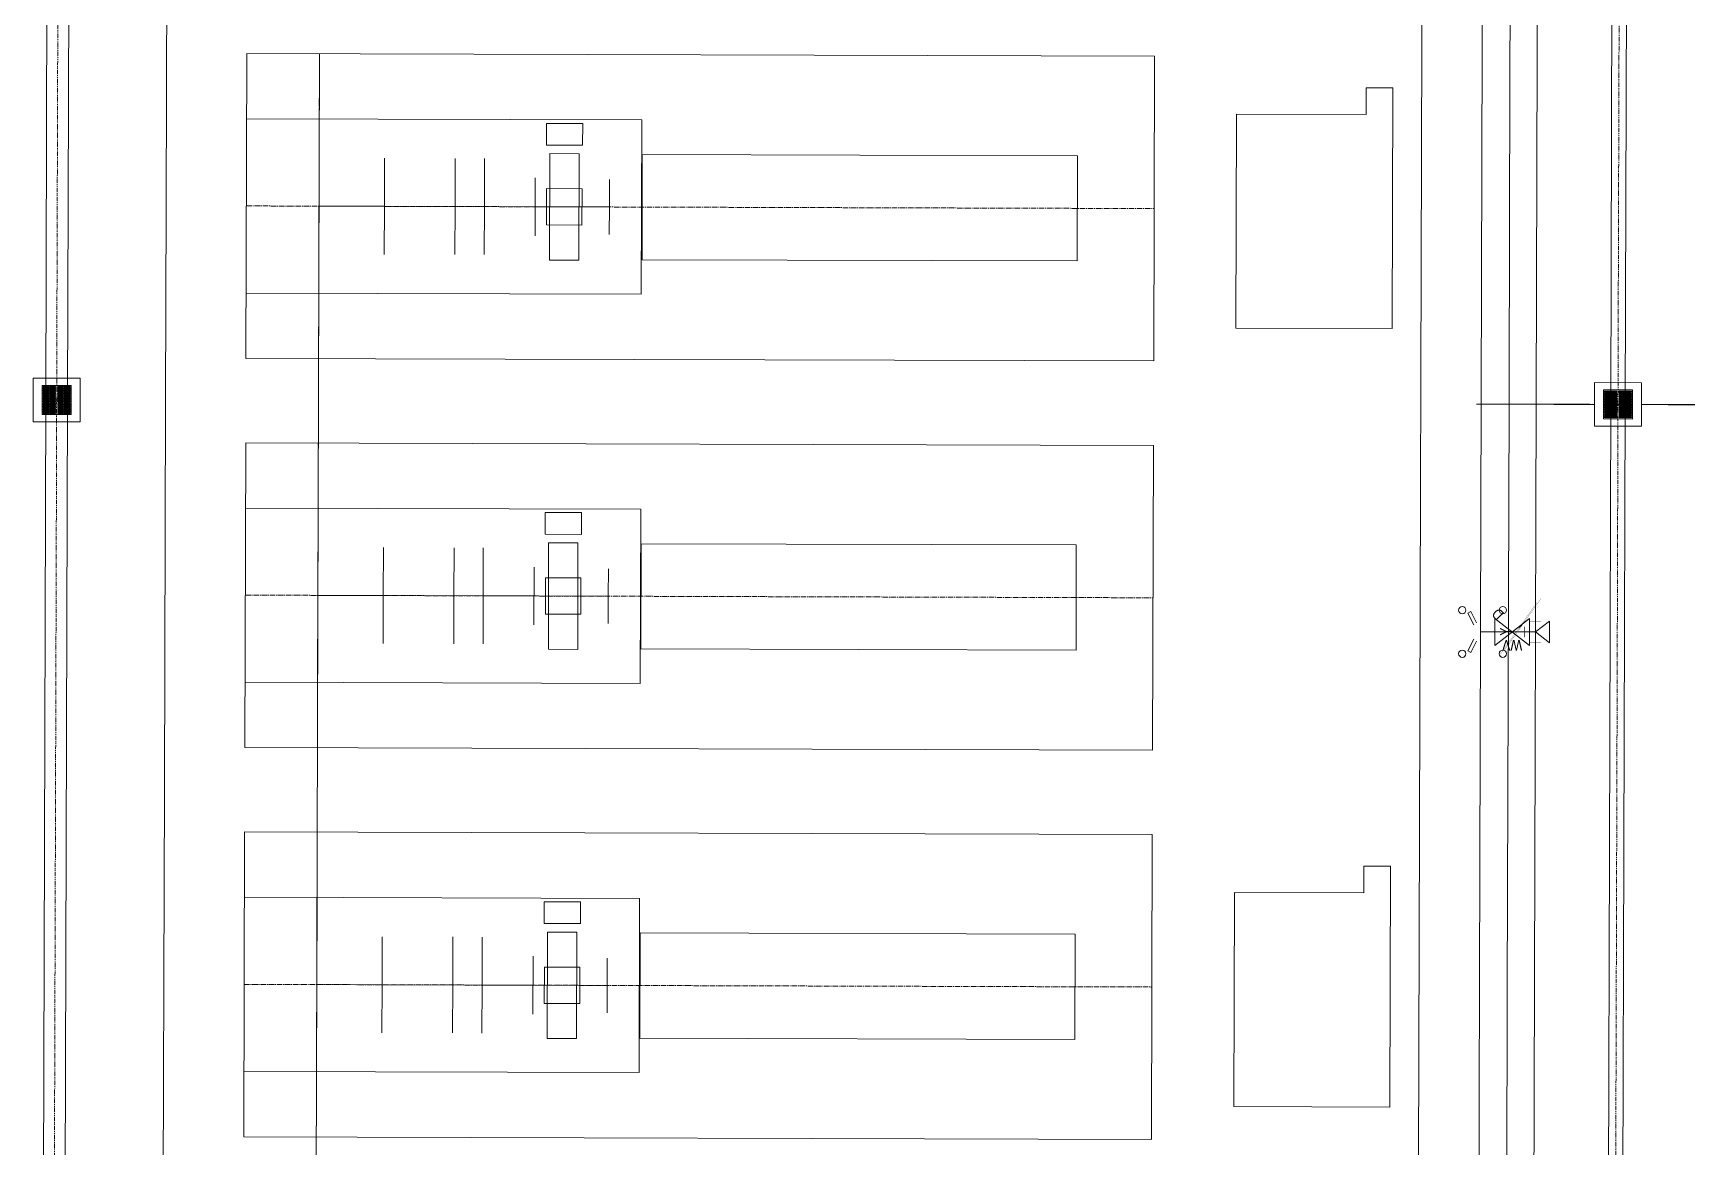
# Model space of a CAD drawing. Header units: feet. Extents: x 2383389 to 2386040, y 1992760 to 1995674.
# Drawn here: x 2384167.6 to 2384395.4, y 1993162.8 to 1993316.2 of the extents above; entities that cross this region are included whole.
import ezdxf
from ezdxf.enums import TextEntityAlignment as Align
from ezdxf.lldxf.tags import DXFTag

# ---------------------------------------------------------------- set-up
doc = ezdxf.new("R2010")
doc.units = ezdxf.units.FT
doc.header["$MEASUREMENT"] = 0
doc.linetypes.add('CENTER2', pattern=[1.125, 0.75, -0.125, 0.125, -0.125])
doc.linetypes.add('PHANTOM2', pattern=[1.25, 0.625, -0.125, 0.125, -0.125, 0.125, -0.125])
doc.layers.get('0').update_dxf_attribs({"lineweight": 15})
for name, color, linetype in [('0 Center Lines', 60, 'CENTER2'), ('0 Feature Lines', 90, 'Continuous'), ('CJ-TOPO-CONC', 50, 'Continuous'), ('CJ-TOPO-PIPE', 11, 'PHANTOM2')]:
    doc.layers.add(name, color=color, linetype=linetype)
doc.layers.add('0 Construction Lines', color=8, linetype='Continuous', transparency=0.5)
for name, color, linetype, lineweight in [('C-BLDG-SLAB', 140, 'Continuous', 0), ('C-FIRE-PIPE-12IN', 140, "UT-FIRE12''", 0), ('C-FIRE-STRC', 140, 'Continuous', 0)]:
    doc.layers.add(name, color=color, linetype=linetype, lineweight=lineweight)
for name, color, linetype, lineweight, true_color in [('C-PRKG-CONC', 1, 'Continuous', 0, 0xff0000), ('C-STRM-PIPE', 7, 'Continuous', 0, 0x00cc33), ('C-STRM-PIPE-PH2', 7, 'Continuous', 0, 0x00cc33), ('C-STRM-STRC', 7, 'Continuous', 0, 0x00cc33)]:
    doc.layers.add(name, color=color, linetype=linetype, lineweight=lineweight, true_color=true_color)
doc.styles.add('_sys_ls_Arial Narrow', font='ARIALN.TTF', dxfattribs={"height": 1})
doc.styles.add('PFI_100', font='ARIALN.TTF', dxfattribs={"height": 0.03048})
tags = doc.linetypes.add("UT-FIRE12''", pattern='A,1.25,-0.05,["12\'\'F",_sys_ls_Arial Narrow,S=0.1,R=0,X=-0.05,Y=-0.04],-0.2', length=1.5).pattern_tags.tags
tags[15:16] = [DXFTag(74, 4), DXFTag(75, 0), DXFTag(340, '0'), DXFTag(46, 0.03937), DXFTag(50, 0.0), DXFTag(44, 0.0), DXFTag(45, 0.0)]
tags[4:5] = [DXFTag(74, 4), DXFTag(75, 0), DXFTag(340, '0'), DXFTag(46, 0.03937), DXFTag(50, 0.0), DXFTag(44, 0.0), DXFTag(45, 0.0)]

msp = doc.modelspace()

# ---------------------------------------------------------------- linework, layer by layer
at = {"lineweight": 5}
for p, q in [((2384197.03692, 1993304.41219, 276.27), (2384196.96692, 1993280.41229, 276.27)), ((2384197.03692, 1993304.41219, 276.27), (2384251.45269, 1993304.25346, 276.27)), ((2384207.03688, 1993304.38302, 276.27), (2384206.96688, 1993280.38312, 276.27)), ((2384238.30554, 1993300.7918, 276.27), (2384238.31429, 1993303.79178, 276.27)), ((2384238.31429, 1993303.79178, 276.27), (2384243.31427, 1993303.7772, 276.27)), ((2384243.31427, 1993303.7772, 276.27), (2384243.30552, 1993300.77721, 276.27)), ((2384251.45269, 1993304.25346, 276.27), (2384251.38269, 1993280.25356, 276.27)), ((2384216.02113, 1993298.97083, 276.27), (2384216.00184, 1993292.35682, 276.27)), ((2384243.30552, 1993300.77721, 276.27), (2384238.30554, 1993300.7918, 276.27)), ((2384238.78113, 1993299.6234, 276.27), (2384238.73835, 1993284.95747, 276.27)), ((2384238.78113, 1993299.6234, 276.27), (2384242.82112, 1993299.61162, 276.27)), ((2384242.82112, 1993299.61162, 276.27), (2384242.77834, 1993284.94568, 276.27)), ((2384225.7506, 1993298.94245, 276.27), (2384225.73131, 1993292.32844, 276.27)), ((2384229.78058, 1993298.9307, 276.27), (2384229.77078, 1993292.31665, 276.27)), ((2384236.78239, 1993296.28522, 276.27), (2384236.75912, 1993288.30725, 276.27)), ((2384238.34804, 1993294.79165, 276.27), (2384238.33345, 1993289.79167, 276.27)), ((2384238.34804, 1993294.79165, 276.27), (2384243.22302, 1993294.77743, 276.27)), ((2384243.22302, 1993294.77743, 276.27), (2384243.20843, 1993289.77745, 276.27)), ((2384246.98871, 1993292.26643, 276.27), (2384246.99972, 1993296.04242, 276.27)), ((2384207.00188, 1993292.38307, 276.27), (2384216.00184, 1993292.35682, 276.27)), ((2384215.98255, 1993285.7428, 276.27), (2384216.00184, 1993292.35682, 276.27)), ((2384216.00184, 1993292.35682, 276.27), (2384229.76078, 1993292.31668, 276.27)), ((2384225.71202, 1993285.71442, 276.27), (2384225.73131, 1993292.32844, 276.27)), ((2384229.742, 1993285.70267, 276.27), (2384229.77078, 1993292.31665, 276.27)), ((2384229.77078, 1993292.31665, 276.27), (2384236.77075, 1993292.29624, 276.27)), ((2384236.77075, 1993292.29624, 276.27), (2384246.98871, 1993292.26643, 276.27)), ((2384246.98871, 1993292.26643, 276.27), (2384246.9777, 1993288.49045, 276.27)), ((2384238.33345, 1993289.79167, 276.27), (2384243.20843, 1993289.77745, 276.27)), ((2384238.73835, 1993284.95747, 276.27), (2384242.77834, 1993284.94568, 276.27)), ((2384251.38269, 1993280.25356, 276.27), (2384196.96692, 1993280.41229, 276.27)), ((2384196.88051, 1993250.78741, 276.27), (2384251.29628, 1993250.62869, 276.27)), ((2384206.88047, 1993250.75825, 276.27), (2384206.81046, 1993226.75835, 276.27)), ((2384238.14912, 1993247.16702, 276.27), (2384238.15787, 1993250.16701, 276.27)), ((2384238.15787, 1993250.16701, 276.27), (2384243.15785, 1993250.15243, 276.27)), ((2384243.15785, 1993250.15243, 276.27), (2384243.1491, 1993247.15244, 276.27)), ((2384251.29628, 1993250.62869, 276.27), (2384251.22627, 1993226.62879, 276.27)), ((2384243.1491, 1993247.15244, 276.27), (2384238.14912, 1993247.16702, 276.27)), ((2384215.86472, 1993245.34606, 276.27), (2384215.84542, 1993238.73204, 276.27)), ((2384225.59418, 1993245.31768, 276.27), (2384225.57489, 1993238.70367, 276.27)), ((2384229.62417, 1993245.30593, 276.27), (2384229.61437, 1993238.69188, 276.27)), ((2384238.62472, 1993245.99863, 276.27), (2384238.58194, 1993231.33269, 276.27)), ((2384238.62472, 1993245.99863, 276.27), (2384242.6647, 1993245.98685, 276.27)), ((2384242.6647, 1993245.98685, 276.27), (2384242.62192, 1993231.32091, 276.27)), ((2384236.62597, 1993242.66045, 276.27), (2384236.6027, 1993234.68248, 276.27)), ((2384246.83229, 1993238.64166, 276.27), (2384246.84331, 1993242.41764, 276.27)), ((2384238.19162, 1993241.16687, 276.27), (2384238.17704, 1993236.1669, 276.27)), ((2384238.19162, 1993241.16687, 276.27), (2384243.0666, 1993241.15265, 276.27)), ((2384243.0666, 1993241.15265, 276.27), (2384243.05202, 1993236.15268, 276.27)), ((2384206.84546, 1993238.7583, 276.27), (2384215.84542, 1993238.73204, 276.27)), ((2384215.82613, 1993232.11803, 276.27), (2384215.84542, 1993238.73204, 276.27)), ((2384215.84542, 1993238.73204, 276.27), (2384229.60437, 1993238.69191, 276.27)), ((2384225.5556, 1993232.08965, 276.27), (2384225.57489, 1993238.70367, 276.27)), ((2384229.58558, 1993232.07789, 276.27), (2384229.61437, 1993238.69188, 276.27)), ((2384229.61437, 1993238.69188, 276.27), (2384236.61434, 1993238.67146, 276.27)), ((2384236.61434, 1993238.67146, 276.27), (2384246.83229, 1993238.64166, 276.27)), ((2384246.83229, 1993238.64166, 276.27), (2384246.82128, 1993234.86568, 276.27)), ((2384238.17704, 1993236.1669, 276.27), (2384243.05202, 1993236.15268, 276.27)), ((2384238.58194, 1993231.33269, 276.27), (2384242.62192, 1993231.32091, 276.27)), ((2384251.22627, 1993226.62879, 276.27), (2384196.8105, 1993226.78752, 276.27)), ((2384196.72409, 1993197.16264, 276.25), (2384251.13986, 1993197.00392, 276.25)), ((2384206.72405, 1993197.13347, 276.25), (2384206.65404, 1993173.13358, 276.25)), ((2384237.99271, 1993193.54225, 276.25), (2384238.00146, 1993196.54224, 276.25)), ((2384238.00146, 1993196.54224, 276.25), (2384243.00144, 1993196.52766, 276.25)), ((2384243.00144, 1993196.52766, 276.25), (2384242.99269, 1993193.52767, 276.25)), ((2384251.13986, 1993197.00392, 276.25), (2384251.06986, 1993173.00402, 276.25)), ((2384242.99269, 1993193.52767, 276.25), (2384237.99271, 1993193.54225, 276.25)), ((2384238.4683, 1993192.37386, 276.25), (2384238.42552, 1993177.70792, 276.25)), ((2384238.4683, 1993192.37386, 276.25), (2384242.50828, 1993192.36208, 276.25)), ((2384242.50828, 1993192.36208, 276.25), (2384242.46551, 1993177.69614, 276.25)), ((2384215.7083, 1993191.72129, 276.25), (2384215.68901, 1993185.10727, 276.25)), ((2384225.43777, 1993191.69291, 276.25), (2384225.41848, 1993185.07889, 276.25)), ((2384229.46775, 1993191.68116, 276.25), (2384229.45795, 1993185.06711, 276.25)), ((2384236.46956, 1993189.03568, 276.25), (2384236.44629, 1993181.05771, 276.25)), ((2384238.03521, 1993187.5421, 276.25), (2384238.02062, 1993182.54212, 276.25)), ((2384238.03521, 1993187.5421, 276.25), (2384242.91019, 1993187.52788, 276.25)), ((2384242.91019, 1993187.52788, 276.25), (2384242.8956, 1993182.5279, 276.25)), ((2384246.67588, 1993185.01689, 276.25), (2384246.68689, 1993188.79287, 276.25)), ((2384206.68905, 1993185.13352, 276.25), (2384215.68901, 1993185.10727, 276.25)), ((2384215.66972, 1993178.49326, 276.25), (2384215.68901, 1993185.10727, 276.25)), ((2384215.68901, 1993185.10727, 276.25), (2384229.44795, 1993185.06714, 276.25)), ((2384225.39918, 1993178.46488, 276.25), (2384225.41848, 1993185.07889, 276.25)), ((2384229.42917, 1993178.45312, 276.25), (2384229.45795, 1993185.06711, 276.25)), ((2384229.45795, 1993185.06711, 276.25), (2384236.45792, 1993185.04669, 276.25)), ((2384236.45792, 1993185.04669, 276.25), (2384246.67588, 1993185.01689, 276.25)), ((2384246.67588, 1993185.01689, 276.25), (2384246.66486, 1993181.2409, 276.25)), ((2384238.02062, 1993182.54212, 276.25), (2384242.8956, 1993182.5279, 276.25)), ((2384238.42552, 1993177.70792, 276.25), (2384242.46551, 1993177.69614, 276.25)), ((2384251.06986, 1993173.00402, 276.25), (2384196.65409, 1993173.16274, 276.25))]:
    msp.add_line(p, q, dxfattribs=at)
at = {"layer": '0 Center Lines', "color": 2, "lineweight": 5}
for p, q in [((2384206.94063, 1993271.38316, -0.83981), (2384207.06313, 1993313.38298, -0.83981)), ((2384197.00192, 1993292.41224, 276.27), (2384322.00139, 1993292.04763, 276.27)), ((2384206.78421, 1993217.75839, -0.83981), (2384206.90672, 1993259.75821, -0.83981)), ((2384196.84551, 1993238.78746, 276.27), (2384321.84497, 1993238.42286, 276.27)), ((2384206.62779, 1993164.13361, -0.85981), (2384206.7503, 1993206.13344, -0.85981)), ((2384196.68909, 1993185.16269, 276.25), (2384321.68856, 1993184.79809, 276.25))]:
    msp.add_line(p, q, dxfattribs=at)
at = {"layer": '0 Construction Lines', "color": 6, "lineweight": 5}
msp.add_line((2384207.06313, 1993313.38298, -0.83981), (2384205.84571, 1992896.00975, -0.89981), dxfattribs=at)
at = {"layer": '0 Feature Lines', "lineweight": 5}
for points, elevation in [([(2384251.52284, 1993299.50324), (2384311.44258, 1993299.32846), (2384311.40029, 1993284.82852), (2384251.48054, 1993285.0033)], 276.27), ([(2384251.36642, 1993245.87847), (2384311.28617, 1993245.70369), (2384311.24387, 1993231.20375), (2384251.32413, 1993231.37853)], 276.27), ([(2384251.21001, 1993192.25369), (2384311.12975, 1993192.07892), (2384311.08746, 1993177.57898), (2384251.16771, 1993177.75376)], 276.25)]:
    msp.add_lwpolyline(points, close=True, dxfattribs=dict(at, elevation=elevation))
at = {"layer": 'C-BLDG-SLAB', "flags": 128}
for points in [[(2384354.77525, 1993275.5137), (2384354.87199, 1993308.68022), (2384351.20534, 1993308.69092), (2384351.19465, 1993305.02427), (2384333.36139, 1993305.07628), (2384333.27534, 1993275.57641)], [(2384354.46242, 1993168.26415), (2384354.55916, 1993201.43068), (2384350.89251, 1993201.44137), (2384350.88182, 1993197.77472), (2384333.04856, 1993197.82674), (2384332.96251, 1993168.32687)]]:
    msp.add_lwpolyline(points, close=True, dxfattribs=at)
at = {"layer": 'C-FIRE-PIPE-12IN'}
msp.add_lwpolyline([(2384373.39733, 1992851.38319), (2384375.63286, 1993616.04689), (2384540.75942, 1993615.97057), (2384591.04728, 1993616.04689), (2384591.94111, 1993922.48277)], dxfattribs=at)
at = {"layer": 'C-FIRE-PIPE-12IN', "const_width": 0.06096, "flags": 128}
for points in [[(2384375.26457, 1993235.1994), (2384373.76457, 1993235.19885)], [(2384374.51457, 1993235.19912), (2384374.51511, 1993233.71506)], [(2384373.03078, 1993234.46452), (2384373.03132, 1993232.96452)], [(2384373.03105, 1993233.71452), (2384374.51511, 1993233.71506)], [(2384374.51566, 1993232.231), (2384374.51511, 1993233.71506)], [(2384373.76566, 1993232.23072), (2384375.26566, 1993232.23127)]]:
    msp.add_lwpolyline(points, dxfattribs=at)
at = {"layer": 'C-FIRE-PIPE-12IN', "flags": 128}
for points in [[(2384376.43566, 1993232.2317), (2384374.51511, 1993233.71506), (2384376.43457, 1993235.19982), (2384376.43566, 1993232.2317)], [(2384367.02921, 1993233.71504), (2384374.51509, 1993233.71504)]]:
    msp.add_lwpolyline(points, dxfattribs=at)
at = {"layer": 'C-FIRE-STRC', "linetype": 'ByBlock', "lineweight": 0}
for p, q in [((2384365.62296, 1993236.52754), (2384365.2037, 1993236.31791)), ((2384365.2037, 1993236.31791), (2384366.01691, 1993234.69149)), ((2384366.40032, 1993234.97283), (2384365.62296, 1993236.52754)), ((2384368.91161, 1993231.86602), (2384373.69593, 1993235.56406)), ((2384368.91161, 1993235.56406), (2384368.91161, 1993231.86602)), ((2384373.69593, 1993231.86602), (2384368.91161, 1993235.56406)), ((2384373.69593, 1993235.56406), (2384373.69593, 1993231.86602)), ((2384366.01714, 1993232.73905), (2384365.2037, 1993231.11217)), ((2384365.62296, 1993230.90254), (2384365.2037, 1993231.11217)), ((2384366.40032, 1993232.45725), (2384365.62296, 1993230.90254))]:
    msp.add_line(p, q, dxfattribs=at)
at = {"layer": 'C-FIRE-STRC'}
for centre in [(2384364.43633, 1993236.71504), (2384370.02921, 1993236.71504), (2384364.43633, 1993230.71504), (2384370.02921, 1993230.71504)]:
    msp.add_circle(centre, 0.5, dxfattribs=at)
at = {"layer": 'C-PRKG-CONC', "elevation": 276.4149}
for points in [[(2384186.41041, 1993448.83199), (2384185.9545, 1993292.5276), (2384185.87603, 1993265.62612), (2384185.71964, 1993212.01186), (2384185.64228, 1993185.49021), (2384185.56302, 1993158.31536)], [(2384370.56253, 1993157.87838), (2384370.63971, 1993184.33991), (2384370.87519, 1993265.06766), (2384370.95294, 1993291.72468), (2384371.4091, 1993448.11334)]]:
    msp.add_lwpolyline(points, dxfattribs=at)
at = {"layer": 'C-PRKG-CONC', "flags": 128}
msp.add_lwpolyline([(2384367.23233, 1993330.58461), (2384366.10536, 1992944.22154), (2384357.77206, 1992944.24585), (2384358.89903, 1993330.60892)], dxfattribs=at)
at = {"layer": 'C-STRM-PIPE', "color": 102, "linetype": 'Continuous', "lineweight": 0, "true_color": 0x00cc33}
for p, q in [((2384169.9099, 1993448.67834), (2384169.37612, 1993265.6802)), ((2384172.90988, 1993448.66959), (2384172.3761, 1993265.67145)), ((2384385.39136, 1993442.00937), (2384384.87523, 1993265.0611)), ((2384387.39135, 1993442.00353), (2384386.87522, 1993265.05527)), ((2384169.37612, 1993265.6802), (2384169.06331, 1993158.44014)), ((2384172.3761, 1993265.67145), (2384172.0633, 1993158.43139)), ((2384384.87523, 1993265.0611), (2384384.56239, 1993157.81156)), ((2384386.87522, 1993265.05527), (2384386.56239, 1993157.80572))]:
    msp.add_line(p, q, dxfattribs=at)
at = {"layer": 'C-STRM-PIPE-PH2', "const_width": 0.1524, "flags": 128}
for points in [[(2384382.62523, 1993265.06766), (2384366.37469, 1993265.11507)], [(2384389.12521, 1993265.04871), (2384404.60464, 1993265.00355)]]:
    msp.add_lwpolyline(points, dxfattribs=at)
at = {"layer": 'C-STRM-STRC'}
for points in [[(2384174.12611, 1993268.67583, 0), (2384174.12611, 1993262.67583, 0), (2384167.62611, 1993262.67583, 0), (2384167.62611, 1993268.67583, 0), (2384174.12611, 1993268.67583, 0)], [(2384172.87611, 1993267.67583, 0), (2384172.87611, 1993263.67583, 0), (2384168.87611, 1993263.67583, 0), (2384168.87611, 1993267.67583, 0), (2384172.87611, 1993267.67583, 0)], [(2384169.02317, 1993267.52877, 0), (2384169.02317, 1993267.40132, 0), (2384169.83689, 1993267.40132, 0), (2384169.83689, 1993267.52877, 0), (2384169.02317, 1993267.52877, 0)], [(2384169.02317, 1993267.30328, 0), (2384169.02317, 1993267.17583, 0), (2384169.83689, 1993267.17583, 0), (2384169.83689, 1993267.30328, 0), (2384169.02317, 1993267.30328, 0)], [(2384169.91532, 1993267.52877, 0), (2384169.91532, 1993267.40132, 0), (2384170.72905, 1993267.40132, 0), (2384170.72905, 1993267.52877, 0), (2384169.91532, 1993267.52877, 0)], [(2384169.91532, 1993267.30328, 0), (2384169.91532, 1993267.17583, 0), (2384170.72905, 1993267.17583, 0), (2384170.72905, 1993267.30328, 0), (2384169.91532, 1993267.30328, 0)], [(2384171.02317, 1993267.52877, 0), (2384171.02317, 1993267.40132, 0), (2384171.83689, 1993267.40132, 0), (2384171.83689, 1993267.52877, 0), (2384171.02317, 1993267.52877, 0)], [(2384171.02317, 1993267.30328, 0), (2384171.02317, 1993267.17583, 0), (2384171.83689, 1993267.17583, 0), (2384171.83689, 1993267.30328, 0), (2384171.02317, 1993267.30328, 0)], [(2384171.91532, 1993267.52877, 0), (2384171.91532, 1993267.40132, 0), (2384172.72905, 1993267.40132, 0), (2384172.72905, 1993267.52877, 0), (2384171.91532, 1993267.52877, 0)], [(2384171.91532, 1993267.30328, 0), (2384171.91532, 1993267.17583, 0), (2384172.72905, 1993267.17583, 0), (2384172.72905, 1993267.30328, 0), (2384171.91532, 1993267.30328, 0)], [(2384389.1287, 1993268.05442, 0), (2384389.12174, 1993262.05442, 0), (2384382.62175, 1993262.06195, 0), (2384382.6287, 1993268.06195, 0), (2384389.1287, 1993268.05442, 0)], [(2384169.02317, 1993267.07779, 0), (2384169.02317, 1993266.95034, 0), (2384169.83689, 1993266.95034, 0), (2384169.83689, 1993267.07779, 0), (2384169.02317, 1993267.07779, 0)], [(2384169.02317, 1993266.8523, 0), (2384169.02317, 1993266.72485, 0), (2384169.83689, 1993266.72485, 0), (2384169.83689, 1993266.8523, 0), (2384169.02317, 1993266.8523, 0)], [(2384169.02317, 1993266.62681, 0), (2384169.02317, 1993266.49936, 0), (2384169.83689, 1993266.49936, 0), (2384169.83689, 1993266.62681, 0), (2384169.02317, 1993266.62681, 0)], [(2384169.02317, 1993266.40132, 0), (2384169.02317, 1993266.27387, 0), (2384169.83689, 1993266.27387, 0), (2384169.83689, 1993266.40132, 0), (2384169.02317, 1993266.40132, 0)], [(2384169.02317, 1993266.17583, 0), (2384169.02317, 1993266.04838, 0), (2384169.83689, 1993266.04838, 0), (2384169.83689, 1993266.17583, 0), (2384169.02317, 1993266.17583, 0)], [(2384169.02317, 1993265.95034, 0), (2384169.02317, 1993265.82289, 0), (2384169.83689, 1993265.82289, 0), (2384169.83689, 1993265.95034, 0), (2384169.02317, 1993265.95034, 0)], [(2384169.02317, 1993265.72485, 0), (2384169.02317, 1993265.5974, 0), (2384169.83689, 1993265.5974, 0), (2384169.83689, 1993265.72485, 0), (2384169.02317, 1993265.72485, 0)], [(2384169.02317, 1993265.52877, 0), (2384169.02317, 1993265.40132, 0), (2384169.83689, 1993265.40132, 0), (2384169.83689, 1993265.52877, 0), (2384169.02317, 1993265.52877, 0)], [(2384169.02317, 1993265.30328, 0), (2384169.02317, 1993265.17583, 0), (2384169.83689, 1993265.17583, 0), (2384169.83689, 1993265.30328, 0), (2384169.02317, 1993265.30328, 0)], [(2384169.02317, 1993265.07779, 0), (2384169.02317, 1993264.95034, 0), (2384169.83689, 1993264.95034, 0), (2384169.83689, 1993265.07779, 0), (2384169.02317, 1993265.07779, 0)], [(2384169.02317, 1993264.8523, 0), (2384169.02317, 1993264.72485, 0), (2384169.83689, 1993264.72485, 0), (2384169.83689, 1993264.8523, 0), (2384169.02317, 1993264.8523, 0)], [(2384169.91532, 1993267.07779, 0), (2384169.91532, 1993266.95034, 0), (2384170.72905, 1993266.95034, 0), (2384170.72905, 1993267.07779, 0), (2384169.91532, 1993267.07779, 0)], [(2384169.91532, 1993266.8523, 0), (2384169.91532, 1993266.72485, 0), (2384170.72905, 1993266.72485, 0), (2384170.72905, 1993266.8523, 0), (2384169.91532, 1993266.8523, 0)], [(2384169.91532, 1993266.62681, 0), (2384169.91532, 1993266.49936, 0), (2384170.72905, 1993266.49936, 0), (2384170.72905, 1993266.62681, 0), (2384169.91532, 1993266.62681, 0)], [(2384169.91532, 1993266.40132, 0), (2384169.91532, 1993266.27387, 0), (2384170.72905, 1993266.27387, 0), (2384170.72905, 1993266.40132, 0), (2384169.91532, 1993266.40132, 0)], [(2384169.91532, 1993266.17583, 0), (2384169.91532, 1993266.04838, 0), (2384170.72905, 1993266.04838, 0), (2384170.72905, 1993266.17583, 0), (2384169.91532, 1993266.17583, 0)], [(2384169.91532, 1993265.95034, 0), (2384169.91532, 1993265.82289, 0), (2384170.72905, 1993265.82289, 0), (2384170.72905, 1993265.95034, 0), (2384169.91532, 1993265.95034, 0)], [(2384169.91532, 1993265.72485, 0), (2384169.91532, 1993265.5974, 0), (2384170.72905, 1993265.5974, 0), (2384170.72905, 1993265.72485, 0), (2384169.91532, 1993265.72485, 0)], [(2384169.91532, 1993265.52877, 0), (2384169.91532, 1993265.40132, 0), (2384170.72905, 1993265.40132, 0), (2384170.72905, 1993265.52877, 0), (2384169.91532, 1993265.52877, 0)], [(2384169.91532, 1993265.30328, 0), (2384169.91532, 1993265.17583, 0), (2384170.72905, 1993265.17583, 0), (2384170.72905, 1993265.30328, 0), (2384169.91532, 1993265.30328, 0)], [(2384169.91532, 1993265.07779, 0), (2384169.91532, 1993264.95034, 0), (2384170.72905, 1993264.95034, 0), (2384170.72905, 1993265.07779, 0), (2384169.91532, 1993265.07779, 0)], [(2384169.91532, 1993264.8523, 0), (2384169.91532, 1993264.72485, 0), (2384170.72905, 1993264.72485, 0), (2384170.72905, 1993264.8523, 0), (2384169.91532, 1993264.8523, 0)], [(2384171.02317, 1993267.07779, 0), (2384171.02317, 1993266.95034, 0), (2384171.83689, 1993266.95034, 0), (2384171.83689, 1993267.07779, 0), (2384171.02317, 1993267.07779, 0)], [(2384171.02317, 1993266.8523, 0), (2384171.02317, 1993266.72485, 0), (2384171.83689, 1993266.72485, 0), (2384171.83689, 1993266.8523, 0), (2384171.02317, 1993266.8523, 0)], [(2384171.02317, 1993266.62681, 0), (2384171.02317, 1993266.49936, 0), (2384171.83689, 1993266.49936, 0), (2384171.83689, 1993266.62681, 0), (2384171.02317, 1993266.62681, 0)], [(2384171.02317, 1993266.40132, 0), (2384171.02317, 1993266.27387, 0), (2384171.83689, 1993266.27387, 0), (2384171.83689, 1993266.40132, 0), (2384171.02317, 1993266.40132, 0)], [(2384171.02317, 1993266.17583, 0), (2384171.02317, 1993266.04838, 0), (2384171.83689, 1993266.04838, 0), (2384171.83689, 1993266.17583, 0), (2384171.02317, 1993266.17583, 0)], [(2384171.02317, 1993265.95034, 0), (2384171.02317, 1993265.82289, 0), (2384171.83689, 1993265.82289, 0), (2384171.83689, 1993265.95034, 0), (2384171.02317, 1993265.95034, 0)], [(2384171.02317, 1993265.72485, 0), (2384171.02317, 1993265.5974, 0), (2384171.83689, 1993265.5974, 0), (2384171.83689, 1993265.72485, 0), (2384171.02317, 1993265.72485, 0)], [(2384171.02317, 1993265.52877, 0), (2384171.02317, 1993265.40132, 0), (2384171.83689, 1993265.40132, 0), (2384171.83689, 1993265.52877, 0), (2384171.02317, 1993265.52877, 0)], [(2384171.02317, 1993265.30328, 0), (2384171.02317, 1993265.17583, 0), (2384171.83689, 1993265.17583, 0), (2384171.83689, 1993265.30328, 0), (2384171.02317, 1993265.30328, 0)], [(2384171.02317, 1993265.07779, 0), (2384171.02317, 1993264.95034, 0), (2384171.83689, 1993264.95034, 0), (2384171.83689, 1993265.07779, 0), (2384171.02317, 1993265.07779, 0)], [(2384171.02317, 1993264.8523, 0), (2384171.02317, 1993264.72485, 0), (2384171.83689, 1993264.72485, 0), (2384171.83689, 1993264.8523, 0), (2384171.02317, 1993264.8523, 0)], [(2384171.91532, 1993267.07779, 0), (2384171.91532, 1993266.95034, 0), (2384172.72905, 1993266.95034, 0), (2384172.72905, 1993267.07779, 0), (2384171.91532, 1993267.07779, 0)], [(2384171.91532, 1993266.8523, 0), (2384171.91532, 1993266.72485, 0), (2384172.72905, 1993266.72485, 0), (2384172.72905, 1993266.8523, 0), (2384171.91532, 1993266.8523, 0)], [(2384171.91532, 1993266.62681, 0), (2384171.91532, 1993266.49936, 0), (2384172.72905, 1993266.49936, 0), (2384172.72905, 1993266.62681, 0), (2384171.91532, 1993266.62681, 0)], [(2384171.91532, 1993266.40132, 0), (2384171.91532, 1993266.27387, 0), (2384172.72905, 1993266.27387, 0), (2384172.72905, 1993266.40132, 0), (2384171.91532, 1993266.40132, 0)], [(2384171.91532, 1993266.17583, 0), (2384171.91532, 1993266.04838, 0), (2384172.72905, 1993266.04838, 0), (2384172.72905, 1993266.17583, 0), (2384171.91532, 1993266.17583, 0)], [(2384171.91532, 1993265.95034, 0), (2384171.91532, 1993265.82289, 0), (2384172.72905, 1993265.82289, 0), (2384172.72905, 1993265.95034, 0), (2384171.91532, 1993265.95034, 0)], [(2384171.91532, 1993265.72485, 0), (2384171.91532, 1993265.5974, 0), (2384172.72905, 1993265.5974, 0), (2384172.72905, 1993265.72485, 0), (2384171.91532, 1993265.72485, 0)], [(2384171.91532, 1993265.52877, 0), (2384171.91532, 1993265.40132, 0), (2384172.72905, 1993265.40132, 0), (2384172.72905, 1993265.52877, 0), (2384171.91532, 1993265.52877, 0)], [(2384171.91532, 1993265.30328, 0), (2384171.91532, 1993265.17583, 0), (2384172.72905, 1993265.17583, 0), (2384172.72905, 1993265.30328, 0), (2384171.91532, 1993265.30328, 0)], [(2384171.91532, 1993265.07779, 0), (2384171.91532, 1993264.95034, 0), (2384172.72905, 1993264.95034, 0), (2384172.72905, 1993265.07779, 0), (2384171.91532, 1993265.07779, 0)], [(2384171.91532, 1993264.8523, 0), (2384171.91532, 1993264.72485, 0), (2384172.72905, 1993264.72485, 0), (2384172.72905, 1993264.8523, 0), (2384171.91532, 1993264.8523, 0)], [(2384387.87754, 1993267.05587, 0), (2384387.8729, 1993263.05587, 0), (2384383.87291, 1993263.0605, 0), (2384383.87754, 1993267.0605, 0), (2384387.87754, 1993267.05587, 0)], [(2384384.02211, 1993264.91327, 0), (2384384.02196, 1993264.78582, 0), (2384384.83569, 1993264.78488, 0), (2384384.83584, 1993264.91233, 0), (2384384.02211, 1993264.91327, 0)], [(2384384.02234, 1993265.10935, 0), (2384384.02219, 1993264.9819, 0), (2384384.83592, 1993264.98096, 0), (2384384.83606, 1993265.10841, 0), (2384384.02234, 1993265.10935, 0)], [(2384384.0226, 1993265.33484, 0), (2384384.02245, 1993265.20739, 0), (2384384.83618, 1993265.20645, 0), (2384384.83632, 1993265.3339, 0), (2384384.0226, 1993265.33484, 0)], [(2384384.02286, 1993265.56033, 0), (2384384.02271, 1993265.43288, 0), (2384384.83644, 1993265.43194, 0), (2384384.83659, 1993265.55939, 0), (2384384.02286, 1993265.56033, 0)], [(2384384.02312, 1993265.78582, 0), (2384384.02297, 1993265.65837, 0), (2384384.8367, 1993265.65743, 0), (2384384.83685, 1993265.78488, 0), (2384384.02312, 1993265.78582, 0)], [(2384384.02338, 1993266.01131, 0), (2384384.02324, 1993265.88386, 0), (2384384.83696, 1993265.88292, 0), (2384384.83711, 1993266.01037, 0), (2384384.02338, 1993266.01131, 0)], [(2384384.02364, 1993266.2368, 0), (2384384.0235, 1993266.10935, 0), (2384384.83722, 1993266.10841, 0), (2384384.83737, 1993266.23586, 0), (2384384.02364, 1993266.2368, 0)], [(2384384.02391, 1993266.46229, 0), (2384384.02376, 1993266.33484, 0), (2384384.83748, 1993266.3339, 0), (2384384.83763, 1993266.46135, 0), (2384384.02391, 1993266.46229, 0)], [(2384384.02417, 1993266.68778, 0), (2384384.02402, 1993266.56033, 0), (2384384.83774, 1993266.55939, 0), (2384384.83789, 1993266.68684, 0), (2384384.02417, 1993266.68778, 0)], [(2384384.02443, 1993266.91327, 0), (2384384.02428, 1993266.78582, 0), (2384384.83801, 1993266.78488, 0), (2384384.83815, 1993266.91233, 0), (2384384.02443, 1993266.91327, 0)], [(2384384.91427, 1993264.91224, 0), (2384384.91412, 1993264.78479, 0), (2384385.72785, 1993264.78385, 0), (2384385.72799, 1993264.9113, 0), (2384384.91427, 1993264.91224, 0)], [(2384384.91449, 1993265.10832, 0), (2384384.91435, 1993264.98087, 0), (2384385.72807, 1993264.97992, 0), (2384385.72822, 1993265.10738, 0), (2384384.91449, 1993265.10832, 0)], [(2384384.91476, 1993265.33381, 0), (2384384.91461, 1993265.20636, 0), (2384385.72833, 1993265.20541, 0), (2384385.72848, 1993265.33287, 0), (2384384.91476, 1993265.33381, 0)], [(2384384.91502, 1993265.5593, 0), (2384384.91487, 1993265.43185, 0), (2384385.72859, 1993265.4309, 0), (2384385.72874, 1993265.55836, 0), (2384384.91502, 1993265.5593, 0)], [(2384384.91528, 1993265.78479, 0), (2384384.91513, 1993265.65734, 0), (2384385.72886, 1993265.65639, 0), (2384385.729, 1993265.78385, 0), (2384384.91528, 1993265.78479, 0)], [(2384384.91554, 1993266.01028, 0), (2384384.91539, 1993265.88283, 0), (2384385.72912, 1993265.88188, 0), (2384385.72926, 1993266.00934, 0), (2384384.91554, 1993266.01028, 0)], [(2384384.9158, 1993266.23577, 0), (2384384.91565, 1993266.10832, 0), (2384385.72938, 1993266.10737, 0), (2384385.72953, 1993266.23483, 0), (2384384.9158, 1993266.23577, 0)], [(2384384.91606, 1993266.46126, 0), (2384384.91591, 1993266.33381, 0), (2384385.72964, 1993266.33286, 0), (2384385.72979, 1993266.46032, 0), (2384384.91606, 1993266.46126, 0)], [(2384384.91632, 1993266.68675, 0), (2384384.91618, 1993266.5593, 0), (2384385.7299, 1993266.55835, 0), (2384385.73005, 1993266.68581, 0), (2384384.91632, 1993266.68675, 0)], [(2384384.91658, 1993266.91224, 0), (2384384.91644, 1993266.78479, 0), (2384385.73016, 1993266.78384, 0), (2384385.73031, 1993266.9113, 0), (2384384.91658, 1993266.91224, 0)], [(2384386.02211, 1993264.91096, 0), (2384386.02196, 1993264.78351, 0), (2384386.83569, 1993264.78256, 0), (2384386.83584, 1993264.91001, 0), (2384386.02211, 1993264.91096, 0)], [(2384386.02234, 1993265.10703, 0), (2384386.02219, 1993264.97958, 0), (2384386.83591, 1993264.97864, 0), (2384386.83606, 1993265.10609, 0), (2384386.02234, 1993265.10703, 0)], [(2384386.0226, 1993265.33252, 0), (2384386.02245, 1993265.20507, 0), (2384386.83618, 1993265.20413, 0), (2384386.83632, 1993265.33158, 0), (2384386.0226, 1993265.33252, 0)], [(2384386.02286, 1993265.55801, 0), (2384386.02271, 1993265.43056, 0), (2384386.83644, 1993265.42962, 0), (2384386.83658, 1993265.55707, 0), (2384386.02286, 1993265.55801, 0)], [(2384386.02312, 1993265.7835, 0), (2384386.02297, 1993265.65605, 0), (2384386.8367, 1993265.65511, 0), (2384386.83685, 1993265.78256, 0), (2384386.02312, 1993265.7835, 0)], [(2384386.02338, 1993266.00899, 0), (2384386.02323, 1993265.88154, 0), (2384386.83696, 1993265.8806, 0), (2384386.83711, 1993266.00805, 0), (2384386.02338, 1993266.00899, 0)], [(2384386.02364, 1993266.23448, 0), (2384386.0235, 1993266.10703, 0), (2384386.83722, 1993266.10609, 0), (2384386.83737, 1993266.23354, 0), (2384386.02364, 1993266.23448, 0)], [(2384386.0239, 1993266.45997, 0), (2384386.02376, 1993266.33252, 0), (2384386.83748, 1993266.33158, 0), (2384386.83763, 1993266.45903, 0), (2384386.0239, 1993266.45997, 0)], [(2384386.02417, 1993266.68546, 0), (2384386.02402, 1993266.55801, 0), (2384386.83774, 1993266.55707, 0), (2384386.83789, 1993266.68452, 0), (2384386.02417, 1993266.68546, 0)], [(2384386.02443, 1993266.91095, 0), (2384386.02428, 1993266.7835, 0), (2384386.838, 1993266.78256, 0), (2384386.83815, 1993266.91001, 0), (2384386.02443, 1993266.91095, 0)], [(2384386.91427, 1993264.90992, 0), (2384386.91412, 1993264.78247, 0), (2384387.72784, 1993264.78153, 0), (2384387.72799, 1993264.90898, 0), (2384386.91427, 1993264.90992, 0)], [(2384386.91449, 1993265.106, 0), (2384386.91435, 1993264.97855, 0), (2384387.72807, 1993264.97761, 0), (2384387.72822, 1993265.10506, 0), (2384386.91449, 1993265.106, 0)], [(2384386.91475, 1993265.33149, 0), (2384386.91461, 1993265.20404, 0), (2384387.72833, 1993265.2031, 0), (2384387.72848, 1993265.33055, 0), (2384386.91475, 1993265.33149, 0)], [(2384386.91502, 1993265.55698, 0), (2384386.91487, 1993265.42953, 0), (2384387.72859, 1993265.42859, 0), (2384387.72874, 1993265.55604, 0), (2384386.91502, 1993265.55698, 0)], [(2384386.91528, 1993265.78247, 0), (2384386.91513, 1993265.65502, 0), (2384387.72885, 1993265.65408, 0), (2384387.729, 1993265.78153, 0), (2384386.91528, 1993265.78247, 0)], [(2384386.91554, 1993266.00796, 0), (2384386.91539, 1993265.88051, 0), (2384387.72912, 1993265.87957, 0), (2384387.72926, 1993266.00702, 0), (2384386.91554, 1993266.00796, 0)], [(2384386.9158, 1993266.23345, 0), (2384386.91565, 1993266.106, 0), (2384387.72938, 1993266.10506, 0), (2384387.72952, 1993266.23251, 0), (2384386.9158, 1993266.23345, 0)], [(2384386.91606, 1993266.45894, 0), (2384386.91591, 1993266.33149, 0), (2384387.72964, 1993266.33055, 0), (2384387.72979, 1993266.458, 0), (2384386.91606, 1993266.45894, 0)], [(2384386.91632, 1993266.68443, 0), (2384386.91617, 1993266.55698, 0), (2384387.7299, 1993266.55604, 0), (2384387.73005, 1993266.68349, 0), (2384386.91632, 1993266.68443, 0)], [(2384386.91658, 1993266.90992, 0), (2384386.91644, 1993266.78247, 0), (2384387.73016, 1993266.78153, 0), (2384387.73031, 1993266.90898, 0), (2384386.91658, 1993266.90992, 0)], [(2384169.02317, 1993264.62681, 0), (2384169.02317, 1993264.49936, 0), (2384169.83689, 1993264.49936, 0), (2384169.83689, 1993264.62681, 0), (2384169.02317, 1993264.62681, 0)], [(2384169.02317, 1993264.40132, 0), (2384169.02317, 1993264.27387, 0), (2384169.83689, 1993264.27387, 0), (2384169.83689, 1993264.40132, 0), (2384169.02317, 1993264.40132, 0)], [(2384169.02317, 1993264.17583, 0), (2384169.02317, 1993264.04838, 0), (2384169.83689, 1993264.04838, 0), (2384169.83689, 1993264.17583, 0), (2384169.02317, 1993264.17583, 0)], [(2384169.02317, 1993263.95034, 0), (2384169.02317, 1993263.82289, 0), (2384169.83689, 1993263.82289, 0), (2384169.83689, 1993263.95034, 0), (2384169.02317, 1993263.95034, 0)], [(2384169.91532, 1993264.62681, 0), (2384169.91532, 1993264.49936, 0), (2384170.72905, 1993264.49936, 0), (2384170.72905, 1993264.62681, 0), (2384169.91532, 1993264.62681, 0)], [(2384169.91532, 1993264.40132, 0), (2384169.91532, 1993264.27387, 0), (2384170.72905, 1993264.27387, 0), (2384170.72905, 1993264.40132, 0), (2384169.91532, 1993264.40132, 0)], [(2384169.91532, 1993264.17583, 0), (2384169.91532, 1993264.04838, 0), (2384170.72905, 1993264.04838, 0), (2384170.72905, 1993264.17583, 0), (2384169.91532, 1993264.17583, 0)], [(2384169.91532, 1993263.95034, 0), (2384169.91532, 1993263.82289, 0), (2384170.72905, 1993263.82289, 0), (2384170.72905, 1993263.95034, 0), (2384169.91532, 1993263.95034, 0)], [(2384171.02317, 1993264.62681, 0), (2384171.02317, 1993264.49936, 0), (2384171.83689, 1993264.49936, 0), (2384171.83689, 1993264.62681, 0), (2384171.02317, 1993264.62681, 0)], [(2384171.02317, 1993264.40132, 0), (2384171.02317, 1993264.27387, 0), (2384171.83689, 1993264.27387, 0), (2384171.83689, 1993264.40132, 0), (2384171.02317, 1993264.40132, 0)], [(2384171.02317, 1993264.17583, 0), (2384171.02317, 1993264.04838, 0), (2384171.83689, 1993264.04838, 0), (2384171.83689, 1993264.17583, 0), (2384171.02317, 1993264.17583, 0)], [(2384171.02317, 1993263.95034, 0), (2384171.02317, 1993263.82289, 0), (2384171.83689, 1993263.82289, 0), (2384171.83689, 1993263.95034, 0), (2384171.02317, 1993263.95034, 0)], [(2384171.91532, 1993264.62681, 0), (2384171.91532, 1993264.49936, 0), (2384172.72905, 1993264.49936, 0), (2384172.72905, 1993264.62681, 0), (2384171.91532, 1993264.62681, 0)], [(2384171.91532, 1993264.40132, 0), (2384171.91532, 1993264.27387, 0), (2384172.72905, 1993264.27387, 0), (2384172.72905, 1993264.40132, 0), (2384171.91532, 1993264.40132, 0)], [(2384171.91532, 1993264.17583, 0), (2384171.91532, 1993264.04838, 0), (2384172.72905, 1993264.04838, 0), (2384172.72905, 1993264.17583, 0), (2384171.91532, 1993264.17583, 0)], [(2384171.91532, 1993263.95034, 0), (2384171.91532, 1993263.82289, 0), (2384172.72905, 1993263.82289, 0), (2384172.72905, 1993263.95034, 0), (2384171.91532, 1993263.95034, 0)], [(2384384.02028, 1993263.33484, 0), (2384384.02014, 1993263.20739, 0), (2384384.83386, 1993263.20645, 0), (2384384.83401, 1993263.3339, 0), (2384384.02028, 1993263.33484, 0)], [(2384384.02054, 1993263.56033, 0), (2384384.0204, 1993263.43288, 0), (2384384.83412, 1993263.43194, 0), (2384384.83427, 1993263.55939, 0), (2384384.02054, 1993263.56033, 0)], [(2384384.02081, 1993263.78582, 0), (2384384.02066, 1993263.65837, 0), (2384384.83438, 1993263.65743, 0), (2384384.83453, 1993263.78488, 0), (2384384.02081, 1993263.78582, 0)], [(2384384.02107, 1993264.01131, 0), (2384384.02092, 1993263.88386, 0), (2384384.83464, 1993263.88292, 0), (2384384.83479, 1993264.01037, 0), (2384384.02107, 1993264.01131, 0)], [(2384384.02133, 1993264.2368, 0), (2384384.02118, 1993264.10935, 0), (2384384.83491, 1993264.10841, 0), (2384384.83505, 1993264.23586, 0), (2384384.02133, 1993264.2368, 0)], [(2384384.02159, 1993264.46229, 0), (2384384.02144, 1993264.33484, 0), (2384384.83517, 1993264.3339, 0), (2384384.83531, 1993264.46135, 0), (2384384.02159, 1993264.46229, 0)], [(2384384.02185, 1993264.68778, 0), (2384384.0217, 1993264.56033, 0), (2384384.83543, 1993264.55939, 0), (2384384.83558, 1993264.68684, 0), (2384384.02185, 1993264.68778, 0)], [(2384384.91244, 1993263.33381, 0), (2384384.91229, 1993263.20636, 0), (2384385.72602, 1993263.20542, 0), (2384385.72616, 1993263.33287, 0), (2384384.91244, 1993263.33381, 0)], [(2384384.9127, 1993263.5593, 0), (2384384.91255, 1993263.43185, 0), (2384385.72628, 1993263.43091, 0), (2384385.72643, 1993263.55836, 0), (2384384.9127, 1993263.5593, 0)], [(2384384.91296, 1993263.78479, 0), (2384384.91281, 1993263.65734, 0), (2384385.72654, 1993263.6564, 0), (2384385.72669, 1993263.78385, 0), (2384384.91296, 1993263.78479, 0)], [(2384384.91322, 1993264.01028, 0), (2384384.91308, 1993263.88283, 0), (2384385.7268, 1993263.88189, 0), (2384385.72695, 1993264.00934, 0), (2384384.91322, 1993264.01028, 0)], [(2384384.91348, 1993264.23577, 0), (2384384.91334, 1993264.10832, 0), (2384385.72706, 1993264.10738, 0), (2384385.72721, 1993264.23483, 0), (2384384.91348, 1993264.23577, 0)], [(2384384.91375, 1993264.46126, 0), (2384384.9136, 1993264.33381, 0), (2384385.72732, 1993264.33287, 0), (2384385.72747, 1993264.46032, 0), (2384384.91375, 1993264.46126, 0)], [(2384384.91401, 1993264.68675, 0), (2384384.91386, 1993264.5593, 0), (2384385.72758, 1993264.55836, 0), (2384385.72773, 1993264.68581, 0), (2384384.91401, 1993264.68675, 0)], [(2384386.02028, 1993263.33253, 0), (2384386.02013, 1993263.20507, 0), (2384386.83386, 1993263.20413, 0), (2384386.83401, 1993263.33158, 0), (2384386.02028, 1993263.33253, 0)], [(2384386.02054, 1993263.55802, 0), (2384386.02039, 1993263.43056, 0), (2384386.83412, 1993263.42962, 0), (2384386.83427, 1993263.55707, 0), (2384386.02054, 1993263.55802, 0)], [(2384386.0208, 1993263.78351, 0), (2384386.02066, 1993263.65605, 0), (2384386.83438, 1993263.65511, 0), (2384386.83453, 1993263.78256, 0), (2384386.0208, 1993263.78351, 0)], [(2384386.02107, 1993264.009, 0), (2384386.02092, 1993263.88154, 0), (2384386.83464, 1993263.8806, 0), (2384386.83479, 1993264.00805, 0), (2384386.02107, 1993264.009, 0)], [(2384386.02133, 1993264.23449, 0), (2384386.02118, 1993264.10704, 0), (2384386.8349, 1993264.10609, 0), (2384386.83505, 1993264.23354, 0), (2384386.02133, 1993264.23449, 0)], [(2384386.02159, 1993264.45998, 0), (2384386.02144, 1993264.33253, 0), (2384386.83516, 1993264.33158, 0), (2384386.83531, 1993264.45903, 0), (2384386.02159, 1993264.45998, 0)], [(2384386.02185, 1993264.68547, 0), (2384386.0217, 1993264.55802, 0), (2384386.83543, 1993264.55707, 0), (2384386.83557, 1993264.68452, 0), (2384386.02185, 1993264.68547, 0)], [(2384386.91244, 1993263.33149, 0), (2384386.91229, 1993263.20404, 0), (2384387.72601, 1993263.2031, 0), (2384387.72616, 1993263.33055, 0), (2384386.91244, 1993263.33149, 0)], [(2384386.9127, 1993263.55698, 0), (2384386.91255, 1993263.42953, 0), (2384387.72628, 1993263.42859, 0), (2384387.72642, 1993263.55604, 0), (2384386.9127, 1993263.55698, 0)], [(2384386.91296, 1993263.78247, 0), (2384386.91281, 1993263.65502, 0), (2384387.72654, 1993263.65408, 0), (2384387.72669, 1993263.78153, 0), (2384386.91296, 1993263.78247, 0)], [(2384386.91322, 1993264.00796, 0), (2384386.91307, 1993263.88051, 0), (2384387.7268, 1993263.87957, 0), (2384387.72695, 1993264.00702, 0), (2384386.91322, 1993264.00796, 0)], [(2384386.91348, 1993264.23345, 0), (2384386.91334, 1993264.106, 0), (2384387.72706, 1993264.10506, 0), (2384387.72721, 1993264.23251, 0), (2384386.91348, 1993264.23345, 0)], [(2384386.91374, 1993264.45894, 0), (2384386.9136, 1993264.33149, 0), (2384387.72732, 1993264.33055, 0), (2384387.72747, 1993264.458, 0), (2384386.91374, 1993264.45894, 0)], [(2384386.91401, 1993264.68443, 0), (2384386.91386, 1993264.55698, 0), (2384387.72758, 1993264.55604, 0), (2384387.72773, 1993264.68349, 0), (2384386.91401, 1993264.68443, 0)]]:
    msp.add_polyline3d(points, dxfattribs=at)
for centre, major_axis, ratio, start_param, end_param in [((2384170.87611, 1993265.67583), (-0.03536, 0.03536), 0.999999989, 2.356194485, 8.639379792), ((2384385.87522, 1993265.05819), (0.03536, 0.03536), 1, 3.925832214, 10.209017521)]:
    msp.add_ellipse(centre, major_axis=major_axis, ratio=ratio, start_param=start_param, end_param=end_param, dxfattribs=at)
at = {"layer": 'CJ-TOPO-CONC', "color": 150, "lineweight": 5}
for points, elevation in [([(2384197.06318, 1993313.41215), (2384322.06264, 1993313.04754), (2384321.94014, 1993271.04772), (2384196.94067, 1993271.41233)], 276.27), ([(2384196.90676, 1993259.78738), (2384321.90623, 1993259.42277), (2384321.78372, 1993217.42295), (2384196.78425, 1993217.78755)], 276.27), ([(2384196.75034, 1993206.1626), (2384321.74981, 1993205.798), (2384321.6273, 1993163.79818), (2384196.62784, 1993164.16278)], 276.25)]:
    msp.add_lwpolyline(points, close=True, dxfattribs=dict(at, elevation=elevation))
at = {"layer": 'CJ-TOPO-PIPE', "lineweight": 5}
for p, q in [((2384171.40989, 1993448.67396), (2384170.87611, 1993265.67583)), ((2384385.87522, 1993265.05819), (2384386.39136, 1993442.00645)), ((2384170.87611, 1993265.67583), (2384170.5633, 1993158.43576)), ((2384385.56239, 1993157.80864), (2384385.87522, 1993265.05819))]:
    msp.add_line(p, q, dxfattribs=at)

# ---------------------------------------------------------------- texts
at = {"layer": 'C-FIRE-STRC', "lineweight": 0, "style": 'PFI_100', "oblique": 80.2140913}
msp.add_text('H', height=1.5, rotation=45, dxfattribs=at).set_placement((2384369.4283, 1993231.43189), align=Align.MIDDLE)
at = {"layer": 'C-FIRE-STRC', "lineweight": 0, "style": 'PFI_100'}
for s, rotation, p in [('D', 135, (2384369.31557, 1993236.15225)), ('Y', 90, (2384370.38646, 1993233.75684)), ('WV', 180, (2384371.30977, 1993231.86782))]:
    msp.add_text(s, height=1.5, rotation=rotation, dxfattribs=at).set_placement(p, align=Align.MIDDLE)

doc.saveas('drawing.dxf')
